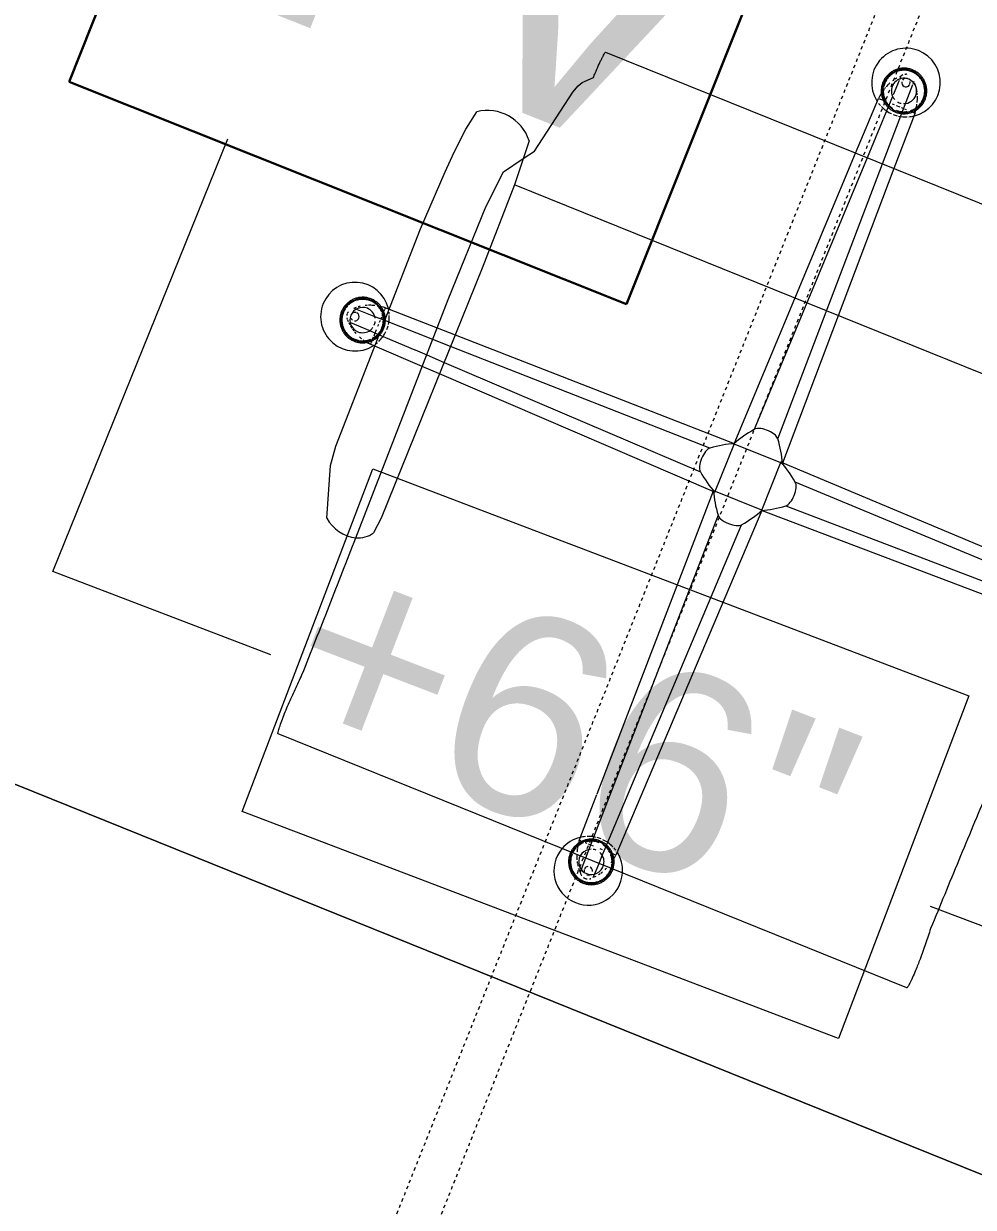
# Model space of a CAD drawing. Header units: inches. Extents: x -13 to 4331, y -638 to 2885.
# Drawn here: x 2870.57 to 2899.05, y 1591.2 to 1626.7 of the extents above; entities that cross this region are included whole.
import ezdxf

# ---------------------------------------------------------------- set-up
doc = ezdxf.new("R2010")
doc.units = ezdxf.units.IN
doc.header["$MEASUREMENT"] = 0
doc.linetypes.add('Dash 1_16_', pattern=[0.125, 0.0625, -0.0625])
for name, color, linetype, lineweight in [('A-ANNO-NOTE', 131, 'Continuous', 30), ('A-DETL', 90, 'Continuous', 9), ('G-ANNO-TEXT', 231, 'Continuous', 9), ('I-FURN', 30, 'Continuous', 9)]:
    doc.layers.add(name, color=color, linetype=linetype, lineweight=lineweight)
doc.styles.add('Swis721 Lt BT', font='swissl.ttf', dxfattribs={"height": 9})
doc.styles.add('Swis721 Lt BT_1', font='swissl.ttf', dxfattribs={"height": 6})

# ---------------------------------------------------------------- blocks, each defined once
blk = doc.blocks.new('Furniture 71 - Furniture 50-5502877-FIRST FLOOR POWER _ SIGNAL')
at = {"layer": 'I-FURN'}
for p, q in [((2897.304, 1591.034), (2858.357, 1606.755)), ((2858.357, 1606.755), (2897.304, 1591.034))]:
    blk.add_line(p, q, dxfattribs=at)
blk = doc.blocks.new('HermanMiller_Collection_Eames_SoftPad_SideChair - Arms Swivel Base-5128551-FIRST FLOOR POWER _ SIGNAL')
at = {"layer": 'I-FURN'}
for p, q in [((12.475, 10.136), (12.475, -10.205)), ((-5.45, 9.726), (-5.45, -9.795)), ((-0.732, 0.791), (-0.612, 9.685)), ((-0.241, 9.685), (-0.333, 1.355)), ((0.43, 1.358), (0.275, 9.685)), ((0.646, 9.685), (0.834, 0.737)), ((-10.163, -8.749), (-10.163, 8.68)), ((-10.163, 0.58), (-0.717, 0.787)), ((-0.733, 0.725), (-0.732, 0.778)), ((-0.733, 0.725), (0.834, 0.731)), ((-0.71, -0.78), (-0.717, 0.753)), ((0.824, 0.743), (0.824, -0.815)), ((0.827, 0.743), (12.054, 0.55)), ((-11.958, 0.477), (-11.978, 0.496)), ((-11.946, 0.54), (-10.163, 0.58)), ((-11.945, 0.489), (-11.946, 0.54)), ((-11.945, 0.387), (-11.945, 0.478)), ((-1.344, 0.382), (-10.163, 0.209)), ((12.042, 0.383), (12.025, 0.364)), ((12.054, 0.55), (12.054, 0.499)), ((12.054, 0.487), (12.054, 0.397)), ((12.159, 0.484), (12.138, 0.469)), ((12.181, 0.498), (12.159, 0.484)), ((12.203, 0.511), (12.181, 0.498)), ((12.226, 0.523), (12.203, 0.511)), ((12.249, 0.534), (12.226, 0.523)), ((12.273, 0.544), (12.249, 0.534)), ((12.297, 0.554), (12.273, 0.544)), ((12.322, 0.562), (12.297, 0.554)), ((-12.747, 0.158), (-12.819, 0.157)), ((-12.159, 0.17), (-12.715, 0.159)), ((-10.163, 0.209), (-12.159, 0.17)), ((-11.944, 0.2), (-11.944, 0.259)), ((-11.944, 0.088), (-11.944, 0.174)), ((-11.943, -0.068), (-11.943, 0.046)), ((-11.828, 0.302), (-11.841, 0.326)), ((-11.816, 0.278), (-11.828, 0.302)), ((-11.805, 0.253), (-11.816, 0.278)), ((-11.796, 0.09), (-11.801, 0.115)), ((12.273, 0.18), (1.453, 0.341)), ((11.879, 0.038), (11.875, 0.012)), ((11.919, 0.187), (11.909, 0.163)), ((12.054, 0.118), (12.054, 0.044)), ((12.475, 0.177), (12.273, 0.18)), ((12.928, 0.17), (12.475, 0.177)), ((-12.817, -0.265), (-12.689, -0.266)), ((-12.668, -0.266), (-12.203, -0.271)), ((-12.147, -0.272), (-10.163, -0.292)), ((-11.942, -0.202), (-11.943, -0.133)), ((-11.798, -0.13), (-11.794, -0.104)), ((-11.788, -0.027), (-11.788, -0.013)), ((-10.163, -0.292), (-1.34, -0.381)), ((1.453, -0.422), (12.258, -0.261)), ((11.838, -0.108), (11.84, -0.135)), ((12.054, -0.167), (12.054, -0.225)), ((12.054, -0.284), (12.054, -0.336)), ((12.258, -0.261), (12.475, -0.258)), ((12.475, -0.258), (12.928, -0.251)), ((-12.01, -0.548), (-11.989, -0.531)), ((-11.941, -0.455), (-11.941, -0.389)), ((-11.94, -0.577), (-11.941, -0.487)), ((-11.94, -0.64), (-11.94, -0.589)), ((-10.163, -0.662), (-11.94, -0.64)), ((-0.715, -0.78), (-10.163, -0.662)), ((10.564, -0.656), (0.824, -0.824)), ((12.054, -0.631), (10.582, -0.656)), ((12.016, -0.46), (12.032, -0.479)), ((12.032, -0.479), (12.05, -0.499)), ((12.054, -0.38), (12.054, -0.433)), ((12.054, -0.58), (12.054, -0.631)), ((12.333, -0.672), (12.358, -0.679)), ((0.846, -0.776), (-0.721, -0.769)), ((-0.609, -9.753), (-0.721, -0.774)), ((0.845, -0.826), (0.649, -9.753)), ((-0.322, -1.399), (-0.237, -9.753)), ((0.277, -9.753), (0.441, -1.403)), ((-9.058, -9.06), (-9.321, -8.804)), ((-8.918, -9.134), (-9.058, -9.06)), ((-8.681, -9.211), (-8.918, -9.134)), ((-6.614, -9.612), (-8.681, -9.211)), ((-6.841, -9.881), (-6.614, -9.862)), ((-6.278, -9.841), (-6.614, -9.612)), ((-6.614, -9.862), (-5.45, -9.795)), ((-5.685, -10.244), (-6.278, -9.841)), ((-5.45, -9.795), (-2.766, -9.753)), ((-2.766, -9.753), (5.318, -9.753)), ((-0.602, -10.333), (-0.609, -9.753)), ((-0.237, -9.753), (-0.231, -10.328)), ((0.266, -10.321), (0.277, -9.753)), ((0.649, -9.753), (0.637, -10.316)), ((5.318, -9.753), (5.815, -9.806)), ((-4.516, -10.346), (-5.685, -10.244)), ((6.145, -10.239), (-1.516, -10.346)), ((-1.516, -10.346), (-4.516, -10.346)), ((-0.582, -11.881), (-0.602, -10.333)), ((-0.231, -10.328), (-0.216, -11.876)), ((0.259, -10.702), (0.266, -10.321)), ((0.637, -10.316), (0.603, -11.865)), ((0.236, -11.87), (0.259, -10.707)), ((5.925, -11.269), (4.418, -11.759)), ((-6.45, -11.768), (-7.059, -11.661)), ((-5.68, -11.835), (-6.45, -11.768)), ((-5.034, -11.869), (-5.68, -11.835)), ((-3.174, -11.916), (-5.034, -11.869)), ((3.825, -11.821), (-3.174, -11.916)), ((-0.581, -11.999), (-0.582, -11.881)), ((-0.53, -11.999), (-0.581, -11.999)), ((-0.427, -12), (-0.518, -12)), ((-0.385, -11.991), (-0.405, -12.007)), ((-0.329, -12), (-0.395, -12)), ((-0.214, -12.001), (-0.287, -12.001)), ((-0.216, -11.876), (-0.213, -12.159)), ((-0.117, -12.001), (-0.181, -12.001)), ((-0.131, -11.868), (-0.156, -11.874)), ((-0.113, -11.827), (-0.14, -11.832)), ((0.016, -12.002), (-0.056, -12.002)), ((0.211, -12.003), (0.122, -12.003)), ((0.201, -11.878), (0.176, -11.871)), ((0.229, -12.209), (0.236, -11.87)), ((0.325, -12.003), (0.233, -12.003)), ((0.414, -12.004), (0.362, -12.004)), ((0.537, -12.004), (0.446, -12.004)), ((0.547, -12.068), (0.529, -12.047)), ((0.6, -12.005), (0.549, -12.005)), ((0.603, -11.865), (0.6, -12.005)), ((4.418, -11.759), (3.825, -11.821)), ((-0.213, -12.159), (-0.206, -12.862)), ((0.218, -12.806), (0.229, -12.209))]:
    blk.add_line(p, q, dxfattribs=at)
at = {"layer": 'I-FURN', "flags": 128}
for points in [[(-11.978, 0.496), (-11.999, 0.513), (-12.02, 0.53), (-12.042, 0.546), (-12.065, 0.562), (-12.088, 0.576), (-12.112, 0.589), (-12.136, 0.602), (-12.161, 0.613), (-12.186, 0.624), (-12.212, 0.633), (-12.238, 0.641), (-12.264, 0.649), (-12.291, 0.655), (-12.318, 0.66), (-12.345, 0.664), (-12.372, 0.667), (-12.399, 0.669), (-12.426, 0.67), (-12.454, 0.67), (-12.481, 0.668), (-12.508, 0.666), (-12.535, 0.662), (-12.562, 0.658), (-12.589, 0.652), (-12.615, 0.645), (-12.642, 0.638), (-12.667, 0.629), (-12.693, 0.619), (-12.718, 0.608), (-12.743, 0.596), (-12.767, 0.583), (-12.79, 0.57), (-12.813, 0.555), (-12.836, 0.539), (-12.857, 0.523), (-12.878, 0.505), (-12.899, 0.487), (-12.918, 0.468), (-12.937, 0.448), (-12.955, 0.428), (-12.973, 0.407), (-12.989, 0.385), (-13.004, 0.362), (-13.019, 0.339), (-13.033, 0.315), (-13.045, 0.291), (-13.057, 0.267), (-13.068, 0.241), (-13.077, 0.216), (-13.086, 0.19), (-13.093, 0.164), (-13.1, 0.137), (-13.105, 0.11), (-13.11, 0.083), (-13.113, 0.056), (-13.115, 0.029), (-13.116, 0.002), (-13.117, -0.013)], [(-11.916, 0.373), (-11.931, 0.393), (-11.948, 0.413), (-11.966, 0.432), (-11.984, 0.451), (-12.003, 0.468), (-12.022, 0.485), (-12.042, 0.501), (-12.063, 0.516), (-12.085, 0.531), (-12.107, 0.544), (-12.129, 0.557), (-12.152, 0.569), (-12.176, 0.579), (-12.2, 0.589), (-12.224, 0.598), (-12.249, 0.606), (-12.273, 0.613), (-12.299, 0.619), (-12.324, 0.624), (-12.35, 0.628), (-12.375, 0.631), (-12.401, 0.632), (-12.427, 0.633), (-12.453, 0.633), (-12.478, 0.632), (-12.504, 0.629), (-12.53, 0.626), (-12.555, 0.622), (-12.581, 0.616), (-12.606, 0.61), (-12.63, 0.603), (-12.655, 0.594), (-12.679, 0.585), (-12.703, 0.575), (-12.726, 0.563), (-12.749, 0.551), (-12.771, 0.538), (-12.793, 0.524), (-12.814, 0.509), (-12.835, 0.494), (-12.855, 0.477), (-12.874, 0.46), (-12.892, 0.442), (-12.91, 0.424), (-12.927, 0.404), (-12.944, 0.384), (-12.959, 0.363), (-12.974, 0.342), (-12.987, 0.32), (-13, 0.298), (-13.012, 0.275), (-13.023, 0.251), (-13.033, 0.228), (-13.043, 0.204), (-13.051, 0.179), (-13.058, 0.154), (-13.064, 0.129), (-13.069, 0.104), (-13.073, 0.078), (-13.077, 0.053), (-13.079, 0.027), (-13.08, 0.001), (-13.08, -0.013)], [(-11.841, 0.326), (-11.855, 0.35), (-11.87, 0.373), (-11.886, 0.395), (-11.903, 0.416), (-11.92, 0.437), (-11.939, 0.458), (-11.958, 0.477)], [(-11.801, 0.115), (-11.806, 0.141), (-11.813, 0.166), (-11.821, 0.19), (-11.829, 0.215), (-11.839, 0.239), (-11.849, 0.262), (-11.861, 0.285), (-11.873, 0.308), (-11.886, 0.33), (-11.901, 0.352), (-11.916, 0.373)], [(12.116, 0.499), (12.095, 0.482), (12.074, 0.465), (12.053, 0.447), (12.034, 0.428), (12.015, 0.408), (11.997, 0.387), (11.979, 0.366), (11.963, 0.344), (11.948, 0.322), (11.933, 0.299), (11.92, 0.275), (11.907, 0.251), (11.895, 0.226), (11.885, 0.201), (11.875, 0.175), (11.866, 0.149), (11.859, 0.123), (11.852, 0.097), (11.847, 0.07), (11.842, 0.043), (11.839, 0.016), (11.837, -0.011), (11.836, -0.039), (11.835, -0.053)], [(12.025, 0.364), (12.008, 0.343), (11.993, 0.323), (11.978, 0.301), (11.965, 0.28), (11.952, 0.257), (11.94, 0.234), (11.929, 0.211), (11.919, 0.187)], [(12.138, 0.469), (12.117, 0.453), (12.097, 0.437), (12.078, 0.42), (12.06, 0.402), (12.042, 0.383)], [(12.471, 0.628), (12.444, 0.625), (12.417, 0.622), (12.39, 0.617), (12.363, 0.611), (12.337, 0.605), (12.31, 0.597), (12.285, 0.588), (12.259, 0.578), (12.234, 0.567), (12.209, 0.556), (12.185, 0.543), (12.162, 0.529), (12.139, 0.514), (12.116, 0.499)], [(12.474, 0.591), (12.448, 0.589), (12.422, 0.585), (12.397, 0.581), (12.371, 0.576), (12.346, 0.569), (12.322, 0.562)], [(13.201, -0.053), (13.2, -0.026), (13.199, 0.001), (13.196, 0.028), (13.192, 0.055), (13.187, 0.082), (13.181, 0.109), (13.174, 0.135), (13.166, 0.161), (13.157, 0.187), (13.147, 0.212), (13.136, 0.237), (13.124, 0.262), (13.111, 0.286), (13.097, 0.309), (13.082, 0.332), (13.066, 0.354), (13.049, 0.376), (13.032, 0.397), (13.013, 0.417), (12.994, 0.436), (12.974, 0.455), (12.953, 0.473), (12.932, 0.49), (12.91, 0.506), (12.887, 0.521), (12.864, 0.535), (12.84, 0.549), (12.816, 0.561), (12.791, 0.573), (12.766, 0.583), (12.74, 0.592), (12.714, 0.601), (12.688, 0.608), (12.661, 0.614), (12.634, 0.619), (12.607, 0.624), (12.58, 0.627), (12.553, 0.628), (12.526, 0.629), (12.498, 0.629), (12.471, 0.628)], [(13.164, -0.053), (13.164, -0.028), (13.162, -0.002), (13.16, 0.024), (13.156, 0.049), (13.151, 0.075), (13.146, 0.1), (13.139, 0.125), (13.132, 0.15), (13.123, 0.174), (13.113, 0.198), (13.103, 0.222), (13.091, 0.245), (13.079, 0.268), (13.066, 0.29), (13.051, 0.311), (13.036, 0.332), (13.021, 0.353), (13.004, 0.373), (12.987, 0.392), (12.968, 0.41), (12.949, 0.428), (12.93, 0.445), (12.91, 0.461), (12.889, 0.476), (12.867, 0.49), (12.845, 0.504), (12.823, 0.516), (12.8, 0.528), (12.776, 0.539), (12.752, 0.549), (12.728, 0.558), (12.703, 0.565), (12.679, 0.572), (12.653, 0.578), (12.628, 0.583), (12.602, 0.587), (12.577, 0.59), (12.551, 0.592), (12.525, 0.593), (12.499, 0.592), (12.474, 0.591)], [(-11.751, -0.013), (-11.752, 0.014), (-11.753, 0.042), (-11.756, 0.069), (-11.76, 0.096), (-11.765, 0.123), (-11.771, 0.149), (-11.778, 0.176), (-11.786, 0.202), (-11.795, 0.228), (-11.805, 0.253)], [(-11.79, 0.039), (-11.792, 0.064), (-11.796, 0.09)], [(-11.788, -0.013), (-11.788, 0.013), (-11.79, 0.039)], [(11.875, 0.012), (11.873, -0.014), (11.872, -0.04), (11.872, -0.053)], [(11.909, 0.163), (11.901, 0.138), (11.894, 0.114), (11.888, 0.089), (11.883, 0.063), (11.879, 0.038)], [(-13.117, -0.013), (-13.116, -0.04), (-13.114, -0.067), (-13.112, -0.095), (-13.108, -0.122), (-13.103, -0.149), (-13.097, -0.175), (-13.09, -0.202), (-13.082, -0.228), (-13.073, -0.253), (-13.063, -0.279), (-13.052, -0.304), (-13.039, -0.328), (-13.026, -0.352), (-13.012, -0.376), (-12.997, -0.398), (-12.982, -0.421), (-12.965, -0.442), (-12.947, -0.463), (-12.929, -0.483), (-12.91, -0.503), (-12.89, -0.521), (-12.869, -0.539), (-12.847, -0.556), (-12.825, -0.572), (-12.803, -0.587), (-12.779, -0.602), (-12.756, -0.615), (-12.731, -0.627), (-12.706, -0.639), (-12.681, -0.649), (-12.656, -0.659), (-12.63, -0.667), (-12.603, -0.674), (-12.577, -0.681), (-12.55, -0.686), (-12.523, -0.69), (-12.496, -0.693), (-12.468, -0.695), (-12.441, -0.696), (-12.414, -0.695), (-12.387, -0.694), (-12.359, -0.692), (-12.332, -0.688), (-12.305, -0.684), (-12.279, -0.678), (-12.252, -0.671), (-12.226, -0.663), (-12.2, -0.654), (-12.175, -0.645), (-12.15, -0.634), (-12.125, -0.622), (-12.101, -0.609), (-12.077, -0.595), (-12.054, -0.581)], [(-13.08, -0.013), (-13.079, -0.039), (-13.078, -0.065), (-13.075, -0.09), (-13.072, -0.116), (-13.067, -0.141), (-13.061, -0.166), (-13.055, -0.191), (-13.047, -0.216), (-13.038, -0.24), (-13.029, -0.264), (-13.018, -0.288), (-13.007, -0.311), (-12.995, -0.334), (-12.981, -0.356), (-12.967, -0.378), (-12.952, -0.399), (-12.936, -0.419), (-12.92, -0.439), (-12.902, -0.458), (-12.884, -0.476), (-12.865, -0.494), (-12.845, -0.511), (-12.825, -0.527), (-12.804, -0.542), (-12.783, -0.557), (-12.761, -0.57), (-12.738, -0.583), (-12.715, -0.594), (-12.692, -0.605), (-12.668, -0.615), (-12.644, -0.624), (-12.619, -0.632), (-12.594, -0.639), (-12.569, -0.645), (-12.544, -0.65), (-12.518, -0.653), (-12.492, -0.656), (-12.467, -0.658), (-12.441, -0.659), (-12.415, -0.659), (-12.389, -0.657), (-12.363, -0.655), (-12.338, -0.652), (-12.312, -0.647), (-12.287, -0.642), (-12.262, -0.636), (-12.237, -0.628), (-12.213, -0.62), (-12.189, -0.611), (-12.165, -0.6), (-12.142, -0.589), (-12.119, -0.577), (-12.097, -0.564), (-12.075, -0.55), (-12.054, -0.535), (-12.033, -0.52), (-12.013, -0.503), (-11.994, -0.486), (-11.975, -0.468), (-11.957, -0.449)], [(-11.989, -0.531), (-11.969, -0.513), (-11.949, -0.494), (-11.93, -0.474), (-11.912, -0.454), (-11.895, -0.432), (-11.879, -0.411), (-11.863, -0.388), (-11.849, -0.365), (-11.835, -0.341), (-11.822, -0.317)], [(-11.957, -0.449), (-11.94, -0.43), (-11.924, -0.41), (-11.909, -0.389), (-11.894, -0.368), (-11.88, -0.346), (-11.867, -0.324), (-11.855, -0.301)], [(-11.855, -0.301), (-11.844, -0.277), (-11.834, -0.253), (-11.825, -0.229), (-11.817, -0.205), (-11.81, -0.18), (-11.804, -0.155), (-11.798, -0.13)], [(-11.822, -0.317), (-11.811, -0.292), (-11.8, -0.267), (-11.79, -0.242), (-11.782, -0.216), (-11.774, -0.189)], [(-11.794, -0.104), (-11.791, -0.078), (-11.789, -0.053), (-11.788, -0.027)], [(-11.774, -0.189), (-11.768, -0.163), (-11.762, -0.136), (-11.758, -0.109), (-11.755, -0.082), (-11.752, -0.055)], [(-11.752, -0.055), (-11.751, -0.028), (-11.751, -0.013)], [(11.835, -0.053), (11.836, -0.081), (11.838, -0.108)], [(11.84, -0.135), (11.844, -0.162), (11.849, -0.189), (11.855, -0.216), (11.862, -0.242), (11.87, -0.268), (11.879, -0.294), (11.889, -0.319), (11.9, -0.344), (11.913, -0.369), (11.926, -0.393), (11.94, -0.416), (11.955, -0.439), (11.971, -0.461), (11.987, -0.483), (12.005, -0.504), (12.023, -0.524), (12.043, -0.543), (12.062, -0.562), (12.083, -0.58)], [(11.872, -0.053), (11.873, -0.079), (11.874, -0.105), (11.877, -0.131), (11.88, -0.156), (11.885, -0.182), (11.891, -0.207), (11.897, -0.232), (11.905, -0.257), (11.914, -0.281), (11.923, -0.305), (11.934, -0.329), (11.945, -0.352), (11.958, -0.374), (11.971, -0.397), (11.985, -0.418), (12, -0.439), (12.016, -0.46)], [(12.484, -0.735), (12.511, -0.736), (12.538, -0.736), (12.565, -0.735), (12.593, -0.732), (12.62, -0.729), (12.647, -0.724), (12.673, -0.718), (12.7, -0.712), (12.726, -0.704), (12.752, -0.695), (12.777, -0.685), (12.802, -0.674), (12.827, -0.662), (12.851, -0.65), (12.875, -0.636), (12.898, -0.621), (12.92, -0.606), (12.942, -0.589), (12.963, -0.572), (12.983, -0.553), (13.003, -0.534), (13.022, -0.515), (13.04, -0.494), (13.057, -0.473), (13.073, -0.451), (13.089, -0.429), (13.103, -0.405), (13.117, -0.382), (13.13, -0.358), (13.141, -0.333), (13.152, -0.308), (13.162, -0.282), (13.17, -0.256), (13.178, -0.23), (13.184, -0.204), (13.19, -0.177), (13.194, -0.15), (13.198, -0.123), (13.2, -0.095), (13.201, -0.068), (13.201, -0.053)], [(12.485, -0.699), (12.511, -0.699), (12.537, -0.699), (12.563, -0.698), (12.589, -0.696), (12.614, -0.692), (12.64, -0.688), (12.665, -0.683), (12.69, -0.676), (12.715, -0.669), (12.739, -0.661), (12.763, -0.651), (12.787, -0.641), (12.81, -0.63), (12.833, -0.618), (12.855, -0.605), (12.877, -0.591), (12.898, -0.576), (12.919, -0.56), (12.939, -0.544), (12.958, -0.527), (12.977, -0.509), (12.995, -0.49), (13.012, -0.47), (13.028, -0.45), (13.043, -0.43), (13.058, -0.408), (13.072, -0.387), (13.085, -0.364), (13.097, -0.341), (13.108, -0.318), (13.118, -0.294), (13.127, -0.27), (13.135, -0.245), (13.142, -0.221), (13.149, -0.195), (13.154, -0.17), (13.158, -0.145), (13.161, -0.119), (13.163, -0.093), (13.164, -0.067), (13.164, -0.053)], [(-12.054, -0.581), (-12.032, -0.565), (-12.01, -0.548)], [(12.05, -0.499), (12.068, -0.517), (12.087, -0.535), (12.107, -0.551), (12.127, -0.567), (12.148, -0.583)], [(12.083, -0.58), (12.105, -0.597), (12.127, -0.613), (12.149, -0.628), (12.173, -0.642), (12.196, -0.656), (12.221, -0.668), (12.246, -0.679), (12.271, -0.69), (12.296, -0.699), (12.322, -0.708)], [(12.148, -0.583), (12.169, -0.597), (12.191, -0.611), (12.214, -0.623), (12.237, -0.635), (12.26, -0.646), (12.284, -0.656)], [(12.284, -0.656), (12.308, -0.665), (12.333, -0.672)], [(12.322, -0.708), (12.349, -0.715), (12.375, -0.721), (12.402, -0.726), (12.429, -0.73), (12.456, -0.733), (12.484, -0.735)], [(12.358, -0.679), (12.383, -0.685), (12.408, -0.69), (12.434, -0.694), (12.46, -0.697), (12.485, -0.699)], [(-0.405, -12.007), (-0.424, -12.024), (-0.443, -12.042), (-0.461, -12.061), (-0.478, -12.08), (-0.494, -12.1), (-0.51, -12.121), (-0.524, -12.142), (-0.538, -12.164), (-0.551, -12.187), (-0.563, -12.21), (-0.574, -12.233), (-0.584, -12.257), (-0.593, -12.281), (-0.601, -12.305), (-0.608, -12.33), (-0.615, -12.355), (-0.62, -12.381), (-0.624, -12.406), (-0.627, -12.432), (-0.629, -12.458), (-0.63, -12.483), (-0.63, -12.497)], [(-0.269, -11.876), (-0.293, -11.888), (-0.317, -11.901), (-0.341, -11.915), (-0.364, -11.93), (-0.386, -11.945), (-0.408, -11.962), (-0.429, -11.979), (-0.449, -11.997), (-0.469, -12.016), (-0.488, -12.036), (-0.506, -12.057), (-0.523, -12.078)], [(-0.156, -11.874), (-0.181, -11.882), (-0.205, -11.89), (-0.23, -11.9), (-0.253, -11.91), (-0.277, -11.921), (-0.299, -11.933), (-0.322, -11.946), (-0.343, -11.96), (-0.365, -11.975), (-0.385, -11.991)], [(-0.14, -11.832), (-0.166, -11.839), (-0.192, -11.847), (-0.218, -11.856), (-0.243, -11.866), (-0.269, -11.876)], [(-0.08, -11.858), (-0.106, -11.863), (-0.131, -11.868)], [(0.288, -11.871), (0.263, -11.861), (0.237, -11.851), (0.211, -11.843), (0.185, -11.836), (0.158, -11.83), (0.132, -11.824), (0.105, -11.82), (0.078, -11.817), (0.05, -11.815), (0.023, -11.814), (-0.004, -11.815), (-0.032, -11.816), (-0.059, -11.819), (-0.086, -11.822), (-0.113, -11.827)], [(0.176, -11.871), (0.151, -11.865), (0.125, -11.861), (0.1, -11.857), (0.074, -11.854), (0.048, -11.852), (0.023, -11.851), (-0.003, -11.851), (-0.029, -11.853), (-0.055, -11.855), (-0.08, -11.858)], [(0.427, -11.999), (0.407, -11.983), (0.386, -11.968), (0.365, -11.954), (0.343, -11.94), (0.32, -11.927), (0.297, -11.916), (0.274, -11.905), (0.25, -11.895), (0.225, -11.886), (0.201, -11.878)], [(0.529, -12.047), (0.511, -12.027), (0.491, -12.007), (0.471, -11.989), (0.451, -11.971), (0.429, -11.954), (0.407, -11.938), (0.385, -11.923), (0.361, -11.908), (0.337, -11.895), (0.313, -11.883), (0.288, -11.871)], [(0.662, -12.497), (0.661, -12.471), (0.66, -12.446), (0.657, -12.42), (0.653, -12.394), (0.649, -12.369), (0.643, -12.344), (0.637, -12.319), (0.629, -12.294), (0.62, -12.27), (0.611, -12.246), (0.6, -12.222), (0.589, -12.199), (0.576, -12.176), (0.563, -12.154), (0.549, -12.132), (0.534, -12.111), (0.518, -12.091), (0.501, -12.071), (0.484, -12.052), (0.466, -12.034), (0.447, -12.016), (0.427, -11.999)], [(0.698, -12.497), (0.698, -12.47), (0.696, -12.443), (0.694, -12.416), (0.69, -12.388), (0.685, -12.362), (0.679, -12.335), (0.672, -12.309), (0.664, -12.282), (0.655, -12.257), (0.645, -12.231), (0.633, -12.206), (0.621, -12.182), (0.608, -12.158), (0.594, -12.135), (0.579, -12.112), (0.563, -12.089), (0.547, -12.068)], [(-0.523, -12.078), (-0.539, -12.1), (-0.555, -12.122), (-0.569, -12.145), (-0.583, -12.169), (-0.596, -12.193), (-0.607, -12.218), (-0.618, -12.243), (-0.628, -12.269), (-0.636, -12.294), (-0.644, -12.321), (-0.65, -12.347), (-0.656, -12.374), (-0.66, -12.401), (-0.664, -12.428), (-0.666, -12.455), (-0.667, -12.483), (-0.667, -12.497)], [(-0.667, -12.497), (-0.667, -12.525), (-0.665, -12.552), (-0.662, -12.579), (-0.658, -12.606), (-0.654, -12.633), (-0.648, -12.66), (-0.641, -12.686), (-0.633, -12.712), (-0.623, -12.738), (-0.613, -12.763), (-0.602, -12.788), (-0.59, -12.813), (-0.577, -12.837), (-0.563, -12.86), (-0.548, -12.883), (-0.532, -12.905), (-0.515, -12.927), (-0.498, -12.948), (-0.479, -12.968), (-0.46, -12.987), (-0.44, -13.006), (-0.419, -13.024), (-0.398, -13.041), (-0.376, -13.057), (-0.353, -13.072), (-0.33, -13.086), (-0.306, -13.099), (-0.282, -13.112), (-0.257, -13.123), (-0.232, -13.134), (-0.206, -13.143), (-0.18, -13.151), (-0.154, -13.159), (-0.127, -13.165), (-0.1, -13.17), (-0.073, -13.174), (-0.046, -13.177), (-0.019, -13.179), (0.008, -13.18), (0.036, -13.18), (0.063, -13.178), (0.09, -13.176), (0.117, -13.172), (0.144, -13.168), (0.171, -13.162), (0.197, -13.155), (0.223, -13.148), (0.249, -13.139), (0.275, -13.129), (0.3, -13.118), (0.324, -13.106), (0.348, -13.093), (0.372, -13.08), (0.395, -13.065), (0.417, -13.049), (0.439, -13.033), (0.46, -13.015), (0.481, -12.997), (0.5, -12.978), (0.519, -12.958), (0.537, -12.938), (0.554, -12.917), (0.571, -12.895), (0.586, -12.872), (0.601, -12.849), (0.614, -12.826), (0.627, -12.801), (0.639, -12.777), (0.649, -12.752), (0.659, -12.726), (0.668, -12.7), (0.675, -12.674), (0.682, -12.647), (0.687, -12.621), (0.692, -12.594), (0.695, -12.567), (0.697, -12.539), (0.698, -12.512), (0.698, -12.497)], [(-0.63, -12.497), (-0.63, -12.523), (-0.628, -12.549), (-0.626, -12.575), (-0.622, -12.6), (-0.618, -12.626), (-0.612, -12.651), (-0.605, -12.676), (-0.598, -12.701), (-0.589, -12.725), (-0.579, -12.749), (-0.569, -12.772), (-0.557, -12.796), (-0.545, -12.818), (-0.532, -12.84), (-0.518, -12.862), (-0.503, -12.883), (-0.487, -12.904), (-0.47, -12.923), (-0.453, -12.942), (-0.435, -12.961), (-0.416, -12.978), (-0.396, -12.995), (-0.376, -13.011), (-0.355, -13.027), (-0.333, -13.041), (-0.311, -13.054), (-0.289, -13.067), (-0.266, -13.079), (-0.242, -13.09), (-0.218, -13.099), (-0.194, -13.108), (-0.17, -13.116), (-0.145, -13.123), (-0.12, -13.129), (-0.094, -13.134), (-0.069, -13.138), (-0.043, -13.141), (-0.017, -13.143), (0.009, -13.143), (0.034, -13.143), (0.06, -13.142), (0.086, -13.14), (0.112, -13.136), (0.137, -13.132), (0.162, -13.126), (0.187, -13.12), (0.212, -13.113), (0.237, -13.104), (0.261, -13.095), (0.284, -13.085), (0.308, -13.074), (0.331, -13.061), (0.353, -13.048), (0.375, -13.034), (0.396, -13.02), (0.416, -13.004), (0.436, -12.988), (0.456, -12.97), (0.474, -12.952), (0.492, -12.934), (0.509, -12.914), (0.525, -12.894), (0.541, -12.874), (0.555, -12.852), (0.569, -12.83), (0.582, -12.808), (0.594, -12.785), (0.605, -12.762), (0.615, -12.738), (0.624, -12.714), (0.633, -12.689), (0.64, -12.664), (0.646, -12.639), (0.651, -12.614), (0.655, -12.588), (0.658, -12.563), (0.66, -12.537), (0.662, -12.511), (0.662, -12.497)]]:
    blk.add_lwpolyline(points, dxfattribs=at)
at = {"layer": 'I-FURN'}
for centre, radius, start, end in [((-12.689, -0.053), 1.03, 36.271, 180.271), ((12.8, -0.04), 1.03, 108.4953, 144), ((12.8, -0.04), 1.03, 0, 108), ((-12.434, -0.013), 0.637, 39.8736, 180), ((-12.434, -0.013), 0.622, 135, 145.8992), ((-12.434, -0.013), 0.622, 124.0419, 134.9647), ((-12.434, -0.013), 0.38, 29.2593, 180), ((-12.434, -0.013), 0.622, 112.8129, 123.5707), ((-12.434, -0.013), 0.622, 101.424, 112.2945), ((-12.434, -0.013), 0.622, 79.0457, 100.9543), ((-12.434, -0.013), 0.622, 67.7055, 78.576), ((-12.434, -0.013), 0.622, 59.4622, 67.1871), ((-12.434, -0.013), 0.622, 45.0353, 55.9581), ((-12.434, -0.013), 0.622, 40.7845, 45), ((-12.434, -0.013), 0.637, 8.2551, 36.7659), ((-12.689, -0.053), 1.03, 32.4325, 35.3555), ((-12.689, -0.053), 1.03, 26.5842, 31.4854), ((-12.689, -0.053), 1.03, 9.206, 24.2466), ((12.8, -0.04), 1.03, 156.0244, 166.5038), ((12.8, -0.04), 1.03, 148.7856, 153.6867), ((12.518, -0.053), 0.637, 138.2466, 156.2248), ((12.518, -0.053), 0.622, 137.2021, 144.1202), ((12.518, -0.053), 0.637, 128.564, 135), ((12.518, -0.053), 0.622, 124.0419, 132.9286), ((12.518, -0.053), 0.637, 94.3578, 128.564), ((12.518, -0.053), 0.622, 112.8129, 123.5707), ((12.518, -0.053), 0.622, 101.424, 105.8414), ((12.518, -0.053), 0.622, 94.465, 100.9543), ((12.518, -0.053), 0.637, 0, 94.3578), ((12.518, -0.053), 0.622, 90, 94.465), ((12.518, -0.053), 0.622, 79.0457, 90), ((12.518, -0.053), 0.622, 67.7055, 78.576), ((12.518, -0.053), 0.622, 56.4293, 67.1871), ((12.518, -0.053), 0.622, 45.0353, 55.9581), ((12.518, -0.053), 0.622, 34.1008, 45), ((-12.434, -0.013), 0.622, 169.159, 180), ((-12.434, -0.013), 0.622, 157.7739, 168.6489), ((-12.434, -0.013), 0.622, 146.3754, 157.2812), ((-12.689, -0.053), 0.127, 94.7235, 128.8017), ((-12.689, -0.053), 0.127, 94.7235, 128.8017), ((-12.689, -0.053), 0.127, 28.5028, 85.7702), ((-12.689, -0.053), 0.127, 28.5028, 85.7702), ((-12.689, -0.053), 0.127, 0.271, 25.7668), ((-12.689, -0.053), 0.127, 0.271, 25.7668), ((-12.434, -0.013), 0.38, 19.1802, 29.2593), ((-12.434, -0.013), 0.38, 0, 9.678), ((-12.434, -0.013), 0.622, 22.7188, 30.8217), ((-12.434, -0.013), 0.622, 11.3511, 19.2437), ((-12.434, -0.013), 0.622, 0, 8.1498), ((-12.434, -0.013), 0.637, 0, 7.6235), ((-12.689, -0.053), 1.03, 0.271, 7.2387), ((12.8, -0.04), 1.03, 167.0326, 176.5762), ((12.518, -0.053), 0.637, 157.4592, 171.726), ((12.518, -0.053), 0.622, 157.7739, 168.6489), ((12.518, -0.053), 0.622, 146.3754, 155.6635), ((12.518, -0.053), 0.38, 141.6756, 159.8914), ((12.518, -0.053), 0.38, 120, 141.6756), ((12.518, -0.053), 0.38, 96.8866, 120), ((12.518, -0.053), 0.38, 0, 96.8866), ((12.8, -0.04), 0.127, 103.8204, 175.2433), ((12.8, -0.04), 0.127, 103.8204, 175.2433), ((12.8, -0.04), 0.127, 1.5551, 42.3354), ((12.8, -0.04), 0.127, 1.5551, 42.3354), ((12.518, -0.053), 0.622, 22.7188, 33.6246), ((12.518, -0.053), 0.622, 11.3511, 22.2261), ((12.518, -0.053), 0.622, 0, 10.841), ((-12.689, -0.053), 1.03, 180.271, 324.271), ((-12.434, -0.013), 0.637, 180, 308.9759), ((-12.434, -0.013), 0.622, 180, 190.841), ((-12.434, -0.013), 0.622, 191.3511, 202.2261), ((-12.434, -0.013), 0.622, 202.7188, 213.6246), ((-12.689, -0.053), 0.127, 181.826, 210.2436), ((-12.689, -0.053), 0.127, 181.826, 210.2436), ((-12.434, -0.013), 0.38, 180, 319.2979), ((-12.689, -0.053), 0.127, 223.6482, 258.0452), ((-12.689, -0.053), 0.127, 223.6482, 258.0452), ((-12.689, -0.053), 0.127, 284.0913, 355.5142), ((-12.689, -0.053), 0.127, 284.0913, 355.5142), ((-12.434, -0.013), 0.38, 319.2979, 334.6424), ((-12.434, -0.013), 0.38, 350.3091, 0), ((-12.434, -0.013), 0.637, 315.8142, 333.9265), ((-12.434, -0.013), 0.622, 326.3754, 333.3013), ((-12.434, -0.013), 0.622, 337.7739, 348.6074), ((-12.434, -0.013), 0.637, 335.2578, 349.0413), ((-12.689, -0.053), 1.03, 336.2953, 346.7747), ((-12.689, -0.053), 1.03, 347.3035, 356.8472), ((12.8, -0.04), 1.03, 180, 186.9678), ((12.8, -0.04), 1.03, 188.9351, 203.9756), ((12.518, -0.053), 0.637, 180, 189.3611), ((12.518, -0.053), 0.637, 190.944, 219.1226), ((12.518, -0.053), 0.622, 180, 190.1553), ((12.518, -0.053), 0.622, 191.3511, 201.6702), ((12.518, -0.053), 0.622, 202.7188, 213.0582), ((12.518, -0.053), 0.38, 180, 194.339), ((12.518, -0.053), 0.38, 203.4421, 214.3335), ((12.518, -0.053), 0.38, 214.3335, 263.1134), ((12.518, -0.053), 0.38, 263.1134, 0), ((12.8, -0.04), 1.03, 252, 0), ((12.518, -0.053), 0.637, 270, 0), ((12.8, -0.04), 0.127, 205.4958, 265.4992), ((12.8, -0.04), 0.127, 205.4958, 265.4992), ((12.8, -0.04), 0.127, 274.4525, 308.5308), ((12.8, -0.04), 0.127, 274.4525, 308.5308), ((12.518, -0.053), 0.622, 326.3754, 337.2812), ((12.518, -0.053), 0.622, 337.7739, 348.6489), ((12.518, -0.053), 0.622, 349.159, 0), ((-12.434, -0.013), 0.622, 214.1008, 225), ((-12.434, -0.013), 0.622, 225.0353, 235.9581), ((-12.434, -0.013), 0.622, 236.4293, 247.1871), ((-12.434, -0.013), 0.622, 247.7055, 258.576), ((-12.434, -0.013), 0.622, 259.0457, 280.9543), ((-12.434, -0.013), 0.622, 285.1349, 292.2945), ((-12.434, -0.013), 0.622, 292.8129, 303.5707), ((-12.434, -0.013), 0.622, 307.7117, 314.2574), ((-12.434, -0.013), 0.637, 310.2008, 315), ((-12.434, -0.013), 0.622, 315, 321.1961), ((-12.689, -0.053), 1.03, 329.0566, 333.9577), ((12.8, -0.04), 1.03, 206.3133, 211.2144), ((12.8, -0.04), 1.03, 212.1616, 215.0846), ((12.8, -0.04), 1.03, 216, 251.5047), ((12.518, -0.053), 0.622, 214.1008, 220.1024), ((12.518, -0.053), 0.637, 225, 265.6422), ((12.518, -0.053), 0.622, 225.0353, 235.9581), ((12.518, -0.053), 0.622, 236.4293, 244.5184), ((12.518, -0.053), 0.622, 248.8656, 258.576), ((12.518, -0.053), 0.622, 259.0457, 265.535), ((12.518, -0.053), 0.622, 270, 280.9543), ((12.518, -0.053), 0.622, 281.424, 292.2945), ((12.518, -0.053), 0.622, 292.8129, 303.5707), ((12.518, -0.053), 0.622, 304.0419, 314.9647), ((12.518, -0.053), 0.622, 315, 325.8992), ((-5.994, -10.888), 1.316, 130.065, 215.935), ((5.398, -10.465), 0.781, 16.8466, 57.6782), ((5.073, -10.548), 1.116, 319.743, 16.0891), ((0.006, -12.748), 1.03, 125.7297, 269.7297), ((0.016, -12.497), 0.637, 135, 180), ((0.006, -12.748), 1.03, 121.8913, 124.8143), ((0.006, -12.748), 1.03, 116.043, 119.7224), ((0.016, -12.497), 0.622, 135.2659, 145.8992), ((0.006, -12.748), 1.03, 98.6648, 113.7053), ((0.016, -12.497), 0.637, 102.3257, 131.1043), ((0.016, -12.497), 0.622, 125.5493, 132.1402), ((0.016, -12.497), 0.622, 113.564, 123.5707), ((0.016, -12.497), 0.622, 102.794, 112.2945), ((0.016, -12.497), 0.637, 93.2247, 102.0794), ((0.006, -12.748), 1.03, 89.7297, 96.6975), ((0.016, -12.497), 0.622, 90, 100.9543), ((0.006, -12.748), 1.03, 269.7297, 53.7297), ((0.006, -12.748), 1.03, 76.7623, 86.3059), ((0.016, -12.497), 0.637, 69.4412, 83.3684), ((0.016, -12.497), 0.622, 69.0061, 78.576), ((0.006, -12.748), 1.03, 65.7541, 76.2335), ((0.016, -12.497), 0.637, 50.1546, 68.1536), ((0.016, -12.497), 0.622, 56.4293, 67.1871), ((0.016, -12.497), 0.622, 49.1645, 55.8255), ((0.016, -12.497), 0.622, 34.1008, 45), ((0.016, -12.497), 0.637, 0, 45), ((0.006, -12.748), 1.03, 58.5153, 62.9312), ((0.016, -12.497), 0.622, 169.159, 180), ((0.016, -12.497), 0.622, 160.0787, 168.6489), ((0.016, -12.497), 0.622, 146.3754, 157.2812), ((0.016, -12.497), 0.38, 120, 180), ((0.016, -12.497), 0.38, 88.6905, 104.9664), ((0.016, -12.497), 0.38, 60, 75.4819), ((0.016, -12.497), 0.38, 0, 60), ((0.016, -12.497), 0.622, 23.8308, 33.6246), ((0.016, -12.497), 0.622, 11.3511, 20.5288), ((0.016, -12.497), 0.622, 0, 10.841), ((0.016, -12.497), 0.637, 180, 0), ((0.016, -12.497), 0.622, 180, 190.841), ((0.016, -12.497), 0.622, 191.3511, 202.2261), ((0.016, -12.497), 0.622, 202.7188, 213.6246), ((0.016, -12.497), 0.38, 180, 0), ((0.006, -12.748), 0.127, 89.7297, 175.2289), ((0.006, -12.748), 0.127, 89.7297, 175.2289), ((0.006, -12.748), 0.127, 184.1822, 218.2605), ((0.006, -12.748), 0.127, 184.1822, 218.2605), ((0.006, -12.748), 0.127, 13.5501, 84.973), ((0.006, -12.748), 0.127, 13.5501, 84.973), ((0.006, -12.748), 0.127, 312.0651, 347.504), ((0.006, -12.748), 0.127, 312.0651, 347.504), ((0.016, -12.497), 0.622, 326.3754, 337.2812), ((0.016, -12.497), 0.622, 337.7739, 348.6489), ((0.016, -12.497), 0.622, 349.159, 0), ((0.016, -12.497), 0.622, 214.1008, 225), ((0.016, -12.497), 0.622, 225.0353, 235.9581), ((0.016, -12.497), 0.622, 236.4293, 245.2877), ((0.016, -12.497), 0.622, 247.7055, 258.576), ((0.016, -12.497), 0.622, 259.0457, 280.9543), ((0.006, -12.748), 0.127, 235.0676, 259.5396), ((0.006, -12.748), 0.127, 235.0676, 259.5396), ((0.016, -12.497), 0.622, 281.424, 292.2945), ((0.016, -12.497), 0.622, 292.8129, 303.5707), ((0.016, -12.497), 0.622, 304.0419, 314.9647), ((0.016, -12.497), 0.622, 315, 325.8992)]:
    blk.add_arc(centre, radius, start, end, dxfattribs=at)
for centre, major_axis, start_param, end_param in [((0.049, 1.3), (0.404, 0.002), 0.330596, 2.810997), ((11.113, -0.288), (12.095, 0.046), 2.810997, 2.936556), ((-11.004, -0.371), (12.095, 0.046), 0.205037, 0.330596), ((0.396, -11.05), (-0.057, 12.095), 0.205037, 0.330596), ((-0.234, -11.099), (0, 12.095), 5.952589, 6.078148), ((-1.286, 0.001), (-0.002, 0.404), 0.330596, 1.322756), ((-1.286, 0.001), (-0.002, 0.404), 1.322756, 2.562957), ((1.396, -0.04), (0, 0.404), 4.712389, 5.952589), ((-1.286, 0.001), (-0.002, 0.404), 2.562957, 2.810997), ((1.396, -0.04), (0, 0.404), 3.472189, 3.968269), ((1.396, -0.04), (0, 0.404), 3.968269, 4.712389), ((0.292, 11.067), (-0.057, 12.095), 2.810997, 2.936556), ((-0.234, 11.018), (0, 12.095), 3.34663, 3.472189), ((11.126, 0.233), (-12.095, 0.057), 0.205037, 0.330596), ((-10.991, 0.337), (-12.095, 0.057), 2.810997, 2.936556), ((0.06, -1.345), (-0.404, 0.002), 0.330596, 2.810997)]:
    blk.add_ellipse(centre, major_axis=major_axis, ratio=0.429494, start_param=start_param, end_param=end_param, dxfattribs=at)
for points in [[(6.145, 10.171), (6.876, 10.162), (8.344, 10.146), (9.822, 10.136), (10.564, 10.132)], [(10.564, 10.132), (10.724, 10.141), (11.044, 10.156), (11.37, 10.172), (11.534, 10.18)], [(-12.56, 0.359), (-12.58, 0.348), (-12.599, 0.336), (-12.618, 0.323)], [(-12.472, 0.405), (-12.493, 0.395), (-12.514, 0.385), (-12.534, 0.374)], [(-12.146, 0.512), (-12.169, 0.507), (-12.193, 0.501), (-12.216, 0.495)], [(-11.946, 0.54), (-12.014, 0.535), (-12.08, 0.526), (-12.146, 0.512)], [(12.323, 0.507), (12.235, 0.529), (12.145, 0.543), (12.054, 0.55)], [(12.721, 0.34), (12.704, 0.35), (12.688, 0.361), (12.671, 0.371)], [(-12.71, 0.256), (-12.732, 0.238), (-12.753, 0.219), (-12.774, 0.199)], [(-12.635, 0.312), (-12.653, 0.299), (-12.671, 0.287), (-12.688, 0.273)], [(12.795, 0.288), (12.779, 0.3), (12.763, 0.311), (12.746, 0.323)], [(12.903, 0.195), (12.888, 0.209), (12.873, 0.223), (12.858, 0.236)], [(-12.864, -0.226), (-12.851, -0.239), (-12.837, -0.251), (-12.822, -0.261)], [(-12.817, -0.265), (-12.804, -0.277), (-12.791, -0.29), (-12.778, -0.302)], [(12.835, -0.336), (12.867, -0.31), (12.898, -0.281), (12.928, -0.251)], [(12.932, -0.249), (12.946, -0.239), (12.959, -0.229), (12.97, -0.217)], [(12.975, -0.212), (12.983, -0.204), (12.996, -0.189), (13.008, -0.172), (13.014, -0.163)], [(-12.326, -0.564), (-12.307, -0.571), (-12.287, -0.577), (-12.268, -0.582)], [(-12.257, -0.585), (-12.154, -0.614), (-12.049, -0.633), (-11.94, -0.64)], [(12.054, -0.631), (12.13, -0.625), (12.205, -0.614), (12.279, -0.598)], [(12.669, -0.452), (12.685, -0.443), (12.701, -0.433), (12.717, -0.423)], [(10.564, -10.201), (9.822, -10.205), (8.344, -10.215), (6.876, -10.23), (6.145, -10.239)], [(11.534, -10.248), (11.37, -10.241), (11.044, -10.225), (10.724, -10.209), (10.564, -10.201)], [(-0.581, -11.999), (-0.575, -12.084), (-0.563, -12.166), (-0.544, -12.247)], [(0.559, -12.259), (0.579, -12.176), (0.593, -12.091), (0.6, -12.005)], [(-0.445, -12.539), (-0.436, -12.557), (-0.427, -12.575), (-0.418, -12.592)], [(0.379, -12.682), (0.392, -12.663), (0.404, -12.644), (0.415, -12.625)], [(0.434, -12.591), (0.445, -12.572), (0.454, -12.552), (0.464, -12.533)], [(-0.258, -12.82), (-0.243, -12.836), (-0.228, -12.853), (-0.212, -12.869)], [(0.177, -12.925), (0.191, -12.911), (0.203, -12.896), (0.215, -12.88)], [(0.235, -12.858), (0.252, -12.841), (0.269, -12.823), (0.284, -12.805)]]:
    blk.add_open_spline(points, degree=3, dxfattribs=at)
for points, knots in [([(11.534, 10.18), (11.651, 10.182), (11.86, 10.183), (12.094, 10.178), (12.228, 10.171), (12.314, 10.166), (12.384, 10.159), (12.436, 10.152), (12.468, 10.144), (12.475, 10.139), (12.475, 10.136)], [-1, -1, -1, -1, -0.727273, -0.545455, -0.454545, -0.363636, -0.272727, -0.181818, -0.090909, 0, 0, 0, 0]), ([(-12.262, 0.483), (-12.288, 0.475), (-12.339, 0.459), (-12.397, 0.437), (-12.43, 0.424), (-12.438, 0.421)], [-0.6666667, -0.6666667, -0.6666667, -0.6666667, -0.5833333, -0.5, -0.4744631, -0.4744631, -0.4744631, -0.4744631]), ([(12.579, 0.418), (12.561, 0.426), (12.542, 0.434), (12.522, 0.442), (12.522, 0.442)], [-0.56308279, -0.56308279, -0.56308279, -0.56308279, -0.5, -0.49871358, -0.49871358, -0.49871358, -0.49871358]), ([(13.014, 0.082), (13.008, 0.091), (12.999, 0.104), (12.989, 0.116), (12.986, 0.12)], [-0.25, -0.25, -0.25, -0.25, -0.1875, -0.15490909, -0.15490909, -0.15490909, -0.15490909]), ([(13.048, -0.04), (13.048, -0.03), (13.047, -0.009), (13.042, 0.012), (13.04, 0.022)], [-0.5, -0.5, -0.5, -0.5, -0.4375, -0.3777775, -0.3777775, -0.3777775, -0.3777775]), ([(-12.928, -0.118), (-12.925, -0.129), (-12.92, -0.143), (-12.91, -0.163), (-12.905, -0.172), (-12.902, -0.176)], [-0.375, -0.375, -0.375, -0.375, -0.3125, -0.28125, -0.25, -0.25, -0.25, -0.25]), ([(13.039, -0.104), (13.042, -0.094), (13.046, -0.077), (13.048, -0.06), (13.048, -0.054)], [-0.625, -0.625, -0.625, -0.625, -0.5625, -0.52551852, -0.52551852, -0.52551852, -0.52551852]), ([(-12.712, -0.359), (-12.705, -0.364), (-12.69, -0.376), (-12.674, -0.388), (-12.666, -0.394)], [-0.85976198, -0.85976198, -0.85976198, -0.85976198, -0.83333333, -0.80073914, -0.80073914, -0.80073914, -0.80073914]), ([(-12.638, -0.413), (-12.634, -0.416), (-12.618, -0.427), (-12.602, -0.437), (-12.59, -0.444)], [-0.76649718, -0.76649718, -0.76649718, -0.76649718, -0.75, -0.70775271, -0.70775271, -0.70775271, -0.70775271]), ([(-12.5, -0.495), (-12.47, -0.509), (-12.42, -0.531), (-12.368, -0.55), (-12.347, -0.557)], [-0.6007131, -0.6007131, -0.6007131, -0.6007131, -0.5, -0.4305697, -0.4305697, -0.4305697, -0.4305697]), ([(12.301, -0.593), (12.324, -0.587), (12.361, -0.577), (12.398, -0.566), (12.413, -0.562)], [-0.7412368, -0.7412368, -0.7412368, -0.7412368, -0.6666667, -0.6205081, -0.6205081, -0.6205081, -0.6205081]), ([(12.477, -0.54), (12.493, -0.534), (12.542, -0.516), (12.59, -0.494), (12.622, -0.478)], [-0.5499889, -0.5499889, -0.5499889, -0.5499889, -0.5, -0.3884515, -0.3884515, -0.3884515, -0.3884515]), ([(12.732, -0.413), (12.734, -0.412), (12.752, -0.399), (12.77, -0.387), (12.787, -0.375)], [-0.25631409, -0.25631409, -0.25631409, -0.25631409, -0.25, -0.18832971, -0.18832971, -0.18832971, -0.18832971]), ([(-9.321, -8.804), (-9.369, -8.804), (-9.509, -8.802), (-9.687, -8.797), (-9.84, -8.789), (-9.942, -8.783), (-10.027, -8.775), (-10.093, -8.767), (-10.14, -8.758), (-10.157, -8.752), (-10.163, -8.749)], [-1, -1, -1, -1, -0.888889, -0.666667, -0.555556, -0.444444, -0.333333, -0.222222, -0.111111, 0, 0, 0, 0]), ([(12.475, -10.205), (12.474, -10.213), (12.399, -10.231), (12.102, -10.248), (11.775, -10.252), (11.612, -10.25), (11.534, -10.248)], [-1, -1, -1, -1, -0.727273, -0.363636, -0.181818, 0, 0, 0, 0]), ([(-0.526, -12.316), (-0.519, -12.342), (-0.503, -12.393), (-0.481, -12.455), (-0.466, -12.49), (-0.462, -12.501)], [-0.6666667, -0.6666667, -0.6666667, -0.6666667, -0.5833333, -0.5, -0.4646985, -0.4646985, -0.4646985, -0.4646985]), ([(0.518, -12.398), (0.518, -12.398), (0.526, -12.372), (0.535, -12.347), (0.542, -12.321)], [-0.41698931, -0.41698931, -0.41698931, -0.41698931, -0.41666667, -0.33333333, -0.33333333, -0.33333333, -0.33333333]), ([(-0.34, -12.717), (-0.332, -12.728), (-0.319, -12.747), (-0.304, -12.765), (-0.298, -12.772)], [-0.20932429, -0.20932429, -0.20932429, -0.20932429, -0.16666667, -0.13850082, -0.13850082, -0.13850082, -0.13850082]), ([(0.316, -12.768), (0.32, -12.763), (0.335, -12.743), (0.35, -12.723), (0.361, -12.708)], [-0.85178181, -0.85178181, -0.85178181, -0.85178181, -0.83333333, -0.77599112, -0.77599112, -0.77599112, -0.77599112]), ([(-0.054, -12.989), (-0.045, -12.991), (-0.026, -12.995), (-0.006, -12.997), (0.005, -12.997)], [-0.6150452, -0.6150452, -0.6150452, -0.6150452, -0.5625, -0.5, -0.5, -0.5, -0.5]), ([(0.016, -12.997), (0.023, -12.996), (0.041, -12.995), (0.058, -12.991), (0.069, -12.988)], [-0.4787072, -0.4787072, -0.4787072, -0.4787072, -0.4375, -0.375, -0.375, -0.375, -0.375]), ([(0.127, -12.963), (0.136, -12.957), (0.152, -12.946), (0.167, -12.934), (0.173, -12.929)], [-0.25, -0.25, -0.25, -0.25, -0.1875, -0.1360604, -0.1360604, -0.1360604, -0.1360604])]:
    blk.add_open_spline(points, degree=3, knots=knots, dxfattribs=at)

msp = doc.modelspace()

# ---------------------------------------------------------------- linework, layer by layer
at = {"layer": 'A-ANNO-NOTE'}
for p, q in [((2878.599, 1641.675), (2871.932, 1624.956)), ((2888.651, 1618.288), (2895.319, 1635.008)), ((2871.932, 1624.956), (2888.651, 1618.288))]:
    msp.add_line(p, q, dxfattribs=at)
at = {"layer": 'A-DETL', "linetype": 'Dash 1_16_'}
for p, q in [((2900.979, 1639.21), (2871.346, 1564.901)), ((2872.507, 1564.438), (2902.141, 1638.746))]:
    msp.add_line(p, q, dxfattribs=at)
at = {"layer": 'A-DETL'}
for p, q in [((2871.445, 1610.27), (2876.69, 1623.251)), ((2877.125, 1603.077), (2881.044, 1613.356)), ((2881.044, 1613.356), (2898.92, 1606.543)), ((2877.986, 1607.777), (2871.445, 1610.27)), ((2898.92, 1606.543), (2895.003, 1596.264)), ((2895.003, 1596.264), (2877.125, 1603.077)), ((2897.76, 1600.237), (2903.366, 1598.1))]:
    msp.add_line(p, q, dxfattribs=at)

# ---------------------------------------------------------------- block references
at = {"layer": 'I-FURN', "rotation": 248.0181849649918}
msp.add_blockref('HermanMiller_Collection_Eames_SoftPad_SideChair - Arms Swivel Base-5128551-FIRST FLOOR POWER _ SIGNAL', (2892.33, 1613.152), dxfattribs=at)
at = {"layer": 'I-FURN'}
msp.add_blockref('Furniture 71 - Furniture 50-5502877-FIRST FLOOR POWER _ SIGNAL', (8.265, -1.377), dxfattribs=at)

# ---------------------------------------------------------------- texts
at = {"layer": 'A-ANNO-NOTE', "lineweight": 9, "insert": (2878.392, 1636.565), "char_height": 9, "width": 16.968, "attachment_point": 1, "rotation": 338.2587, "style": 'Swis721 Lt BT'}
msp.add_mtext('TV', dxfattribs=at)
at = {"layer": 'G-ANNO-TEXT', "color": 7, "insert": (2880.02, 1611.369), "char_height": 6, "width": 23.028, "attachment_point": 1, "rotation": 338.9467, "style": 'Swis721 Lt BT_1'}
msp.add_mtext('+66"', dxfattribs=at)

doc.saveas('drawing.dxf')
